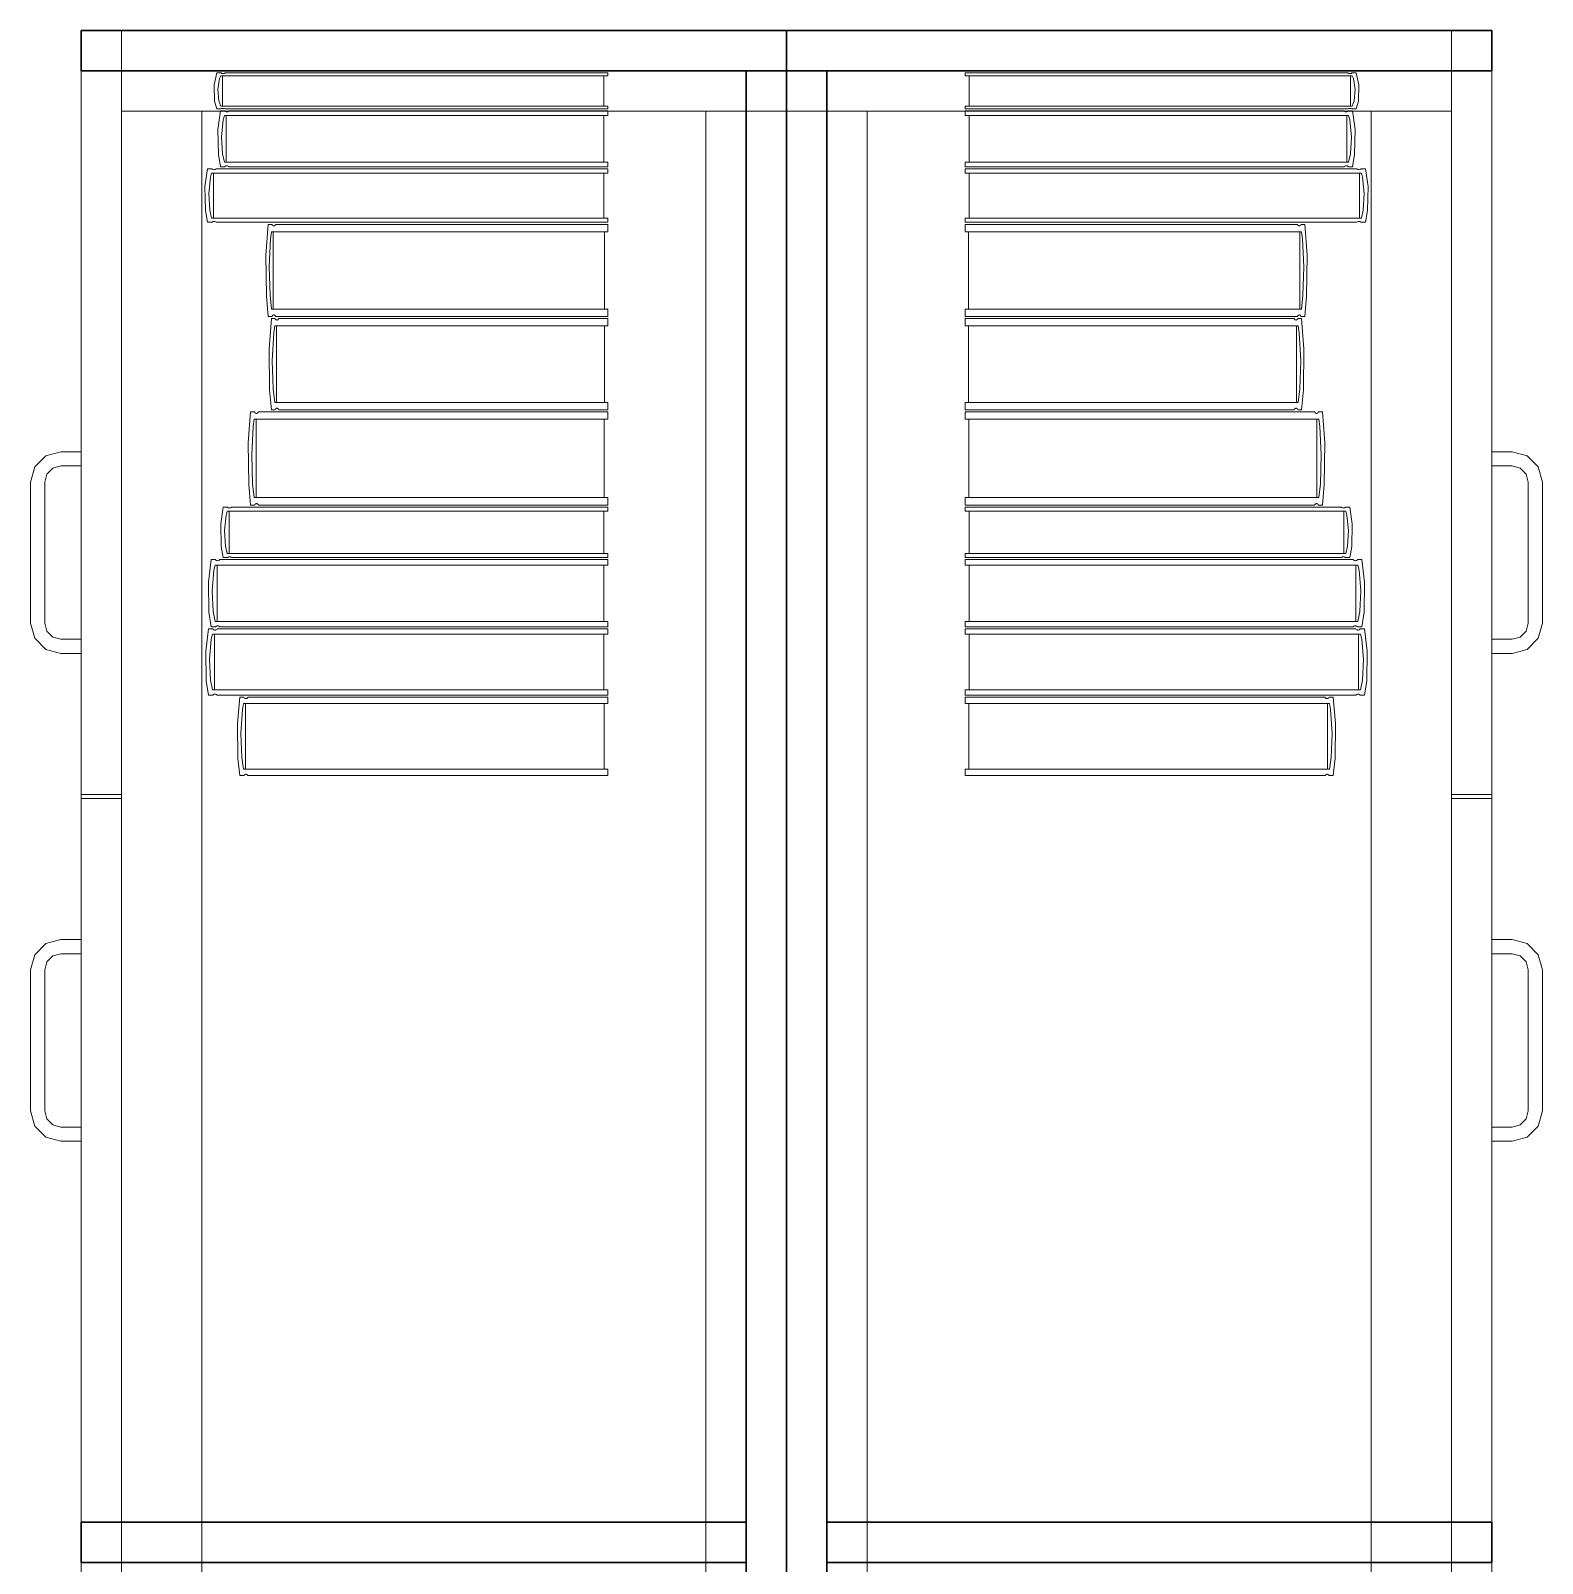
# Model space of a CAD drawing. Header units: inches. Extents: x -38 to 5698, y -33 to 92.
# Drawn here: x 299.331 to 300.081, y 13.547 to 14.307 of the extents above; entities that cross this region are included whole.
import ezdxf

# ---------------------------------------------------------------- set-up
doc = ezdxf.new("R2010")
doc.units = ezdxf.units.IN
doc.header["$MEASUREMENT"] = 0
doc.set_wipeout_variables(frame=1)
doc.linetypes.add('Wipeout_Contour', pattern=[1, 0, -1])
doc.layers.add('Interior - Mobiliario', color=7, linetype='Continuous')

msp = doc.modelspace()

# ---------------------------------------------------------------- linework, layer by layer
at = {"layer": 'Interior - Mobiliario', "color": 175, "linetype": 'Continuous', "lineweight": 13}
for p, q in [((299.37628, 12.82729), (299.37628, 14.28729)), ((299.37628, 14.28729), (299.68628, 14.28729)), ((299.68628, 14.28729), (299.68628, 12.82729)), ((299.72628, 14.28729), (299.72628, 12.82729)), ((300.03628, 14.28729), (299.72628, 14.28729)), ((300.03628, 12.82729), (300.03628, 14.28729)), ((299.42257, 14.27234), (299.42233, 14.28034)), ((299.42418, 14.27803), (299.42468, 14.27253)), ((299.98839, 14.27803), (299.98789, 14.27253)), ((299.99, 14.27234), (299.99024, 14.28034)), ((299.37628, 14.26729), (299.41628, 14.26729)), ((299.41628, 14.26729), (299.66628, 14.26729)), ((299.42363, 14.26843), (299.42257, 14.27234)), ((299.42574, 14.26843), (299.42363, 14.26843)), ((299.42418, 14.2582), (299.42547, 14.26743)), ((299.42468, 14.27253), (299.42557, 14.26986)), ((299.42547, 14.26743), (299.42756, 14.26743)), ((299.42557, 14.26986), (299.61763, 14.26986)), ((299.42584, 14.2685), (299.42574, 14.26843)), ((299.42609, 14.2686), (299.42584, 14.2685)), ((299.42636, 14.26868), (299.42609, 14.2686)), ((299.42664, 14.26872), (299.42636, 14.26868)), ((299.42692, 14.26872), (299.42664, 14.26872)), ((299.42721, 14.26869), (299.42692, 14.26872)), ((299.42748, 14.26862), (299.42721, 14.26869)), ((299.42773, 14.26852), (299.42748, 14.26862)), ((299.42756, 14.26743), (299.42772, 14.26728)), ((299.42772, 14.26728), (299.42797, 14.26712)), ((299.42789, 14.26843), (299.42773, 14.26852)), ((299.61763, 14.26843), (299.42789, 14.26843)), ((299.42797, 14.26712), (299.42823, 14.26701)), ((299.42823, 14.26701), (299.42851, 14.26696)), ((299.4288, 14.26697), (299.42907, 14.26703)), ((299.42907, 14.26703), (299.42934, 14.26715)), ((299.42934, 14.26715), (299.42958, 14.26732)), ((299.42958, 14.26732), (299.42969, 14.26743)), ((299.42969, 14.26743), (299.61763, 14.26743)), ((299.61763, 14.26986), (299.61763, 14.26843)), ((299.61763, 14.26743), (299.61763, 14.26521)), ((299.99628, 14.26729), (299.74628, 14.26729)), ((299.987, 14.26986), (299.79494, 14.26986)), ((299.79494, 14.26986), (299.79494, 14.26843)), ((299.79494, 14.26843), (299.98468, 14.26843)), ((299.98288, 14.26743), (299.79494, 14.26743)), ((299.79494, 14.26743), (299.79494, 14.26521)), ((299.98299, 14.26732), (299.98288, 14.26743)), ((299.98323, 14.26715), (299.98299, 14.26732)), ((299.98349, 14.26703), (299.98323, 14.26715)), ((299.98377, 14.26697), (299.98349, 14.26703)), ((299.98434, 14.26701), (299.98406, 14.26696)), ((299.9846, 14.26712), (299.98434, 14.26701)), ((299.98485, 14.26728), (299.9846, 14.26712)), ((299.98468, 14.26843), (299.98484, 14.26852)), ((299.98484, 14.26852), (299.98509, 14.26862)), ((299.98501, 14.26743), (299.98485, 14.26728)), ((299.9871, 14.26743), (299.98501, 14.26743)), ((299.98509, 14.26862), (299.98536, 14.26869)), ((299.98536, 14.26869), (299.98565, 14.26872)), ((299.98565, 14.26872), (299.98593, 14.26872)), ((299.98593, 14.26872), (299.98621, 14.26868)), ((299.98621, 14.26868), (299.98648, 14.2686)), ((299.98648, 14.2686), (299.98672, 14.2685)), ((299.98672, 14.2685), (299.98683, 14.26843)), ((299.98683, 14.26843), (299.98894, 14.26843)), ((299.98789, 14.27253), (299.987, 14.26986)), ((299.98839, 14.2582), (299.9871, 14.26743)), ((299.98894, 14.26843), (299.99, 14.27234)), ((300.03628, 14.26729), (299.99628, 14.26729)), ((299.42682, 14.26311), (299.42602, 14.25463)), ((299.42739, 14.26521), (299.42682, 14.26311)), ((299.61763, 14.26521), (299.42739, 14.26521)), ((299.42835, 14.24197), (299.42835, 14.26521)), ((299.42851, 14.26696), (299.4288, 14.26697)), ((299.61571, 14.26521), (299.61571, 14.24197)), ((299.79494, 14.26521), (299.98518, 14.26521)), ((299.79686, 14.26521), (299.79686, 14.24197)), ((299.98406, 14.26696), (299.98377, 14.26697)), ((299.98422, 14.24197), (299.98422, 14.26521)), ((299.98518, 14.26521), (299.98575, 14.26311)), ((299.98575, 14.26311), (299.98655, 14.25463)), ((299.42442, 14.24583), (299.42418, 14.2582)), ((299.42602, 14.25463), (299.42651, 14.24611)), ((299.98655, 14.25463), (299.98606, 14.24611)), ((299.98815, 14.24583), (299.98839, 14.2582)), ((299.42547, 14.23976), (299.42442, 14.24583)), ((299.42651, 14.24611), (299.42739, 14.24197)), ((299.98606, 14.24611), (299.98518, 14.24197)), ((299.9871, 14.23976), (299.98815, 14.24583)), ((299.41772, 14.2299), (299.41905, 14.23876)), ((299.41905, 14.23876), (299.42121, 14.23876)), ((299.42104, 14.23663), (299.42045, 14.23462)), ((299.61763, 14.23663), (299.42104, 14.23663)), ((299.42121, 14.23876), (299.42137, 14.23861)), ((299.42137, 14.23861), (299.42163, 14.23846)), ((299.42163, 14.23846), (299.42191, 14.23836)), ((299.42191, 14.23836), (299.4222, 14.23831)), ((299.42203, 14.21431), (299.42203, 14.23663)), ((299.4222, 14.23831), (299.42249, 14.23832)), ((299.42249, 14.23832), (299.42278, 14.23838)), ((299.42278, 14.23838), (299.42305, 14.23849)), ((299.42305, 14.23849), (299.4233, 14.23865)), ((299.4233, 14.23865), (299.42341, 14.23876)), ((299.42341, 14.23876), (299.61763, 14.23876)), ((299.42756, 14.23976), (299.42547, 14.23976)), ((299.42739, 14.24197), (299.61763, 14.24197)), ((299.42767, 14.23986), (299.42756, 14.23976)), ((299.42791, 14.24003), (299.42767, 14.23986)), ((299.42817, 14.24015), (299.42791, 14.24003)), ((299.42845, 14.24021), (299.42817, 14.24015)), ((299.42873, 14.24022), (299.42845, 14.24021)), ((299.42901, 14.24017), (299.42873, 14.24022)), ((299.42928, 14.24006), (299.42901, 14.24017)), ((299.42953, 14.23991), (299.42928, 14.24006)), ((299.42969, 14.23976), (299.42953, 14.23991)), ((299.61763, 14.23976), (299.42969, 14.23976)), ((299.61564, 14.23663), (299.61564, 14.21431)), ((299.61763, 14.24197), (299.61763, 14.23976)), ((299.61763, 14.23876), (299.61763, 14.23663)), ((299.98518, 14.24197), (299.79494, 14.24197)), ((299.79494, 14.24197), (299.79494, 14.23976)), ((299.79494, 14.23976), (299.98288, 14.23976)), ((299.98916, 14.23876), (299.79494, 14.23876)), ((299.79494, 14.23876), (299.79494, 14.23663)), ((299.79494, 14.23663), (299.99153, 14.23663)), ((299.79693, 14.23663), (299.79693, 14.21431)), ((299.98288, 14.23976), (299.98304, 14.23991)), ((299.98304, 14.23991), (299.98329, 14.24006)), ((299.98329, 14.24006), (299.98356, 14.24017)), ((299.98356, 14.24017), (299.98384, 14.24022)), ((299.98384, 14.24022), (299.98412, 14.24021)), ((299.98412, 14.24021), (299.9844, 14.24015)), ((299.9844, 14.24015), (299.98466, 14.24003)), ((299.98466, 14.24003), (299.9849, 14.23986)), ((299.9849, 14.23986), (299.98501, 14.23976)), ((299.98501, 14.23976), (299.9871, 14.23976)), ((299.98927, 14.23865), (299.98916, 14.23876)), ((299.98952, 14.23849), (299.98927, 14.23865)), ((299.98979, 14.23838), (299.98952, 14.23849)), ((299.99008, 14.23832), (299.98979, 14.23838)), ((299.99037, 14.23831), (299.99008, 14.23832)), ((299.99066, 14.23836), (299.99037, 14.23831)), ((299.99054, 14.21431), (299.99054, 14.23663)), ((299.99094, 14.23846), (299.99066, 14.23836)), ((299.99119, 14.23861), (299.99094, 14.23846)), ((299.99136, 14.23876), (299.99119, 14.23861)), ((299.99352, 14.23876), (299.99136, 14.23876)), ((299.99153, 14.23663), (299.99212, 14.23462)), ((299.99485, 14.2299), (299.99352, 14.23876)), ((299.41797, 14.21801), (299.41772, 14.2299)), ((299.42045, 14.23462), (299.41962, 14.22647)), ((299.99212, 14.23462), (299.99295, 14.22647)), ((299.9946, 14.21801), (299.99485, 14.2299)), ((299.41962, 14.22647), (299.42013, 14.21829)), ((299.99295, 14.22647), (299.99244, 14.21829)), ((299.41905, 14.21219), (299.41797, 14.21801)), ((299.42013, 14.21829), (299.42104, 14.21431)), ((299.42104, 14.21431), (299.61763, 14.21431)), ((299.61763, 14.21431), (299.61763, 14.21219)), ((299.99153, 14.21431), (299.79494, 14.21431)), ((299.79494, 14.21431), (299.79494, 14.21219)), ((299.99244, 14.21829), (299.99153, 14.21431)), ((299.99352, 14.21219), (299.9946, 14.21801)), ((299.42121, 14.21219), (299.41905, 14.21219)), ((299.42132, 14.21229), (299.42121, 14.21219)), ((299.42157, 14.21245), (299.42132, 14.21229)), ((299.42185, 14.21256), (299.42157, 14.21245)), ((299.42213, 14.21262), (299.42185, 14.21256)), ((299.42243, 14.21263), (299.42213, 14.21262)), ((299.42271, 14.21258), (299.42243, 14.21263)), ((299.42299, 14.21248), (299.42271, 14.21258)), ((299.42325, 14.21233), (299.42299, 14.21248)), ((299.42341, 14.21219), (299.42325, 14.21233)), ((299.61763, 14.21219), (299.42341, 14.21219)), ((299.44801, 14.19594), (299.44914, 14.21119)), ((299.44914, 14.21119), (299.45097, 14.21119)), ((299.45082, 14.20753), (299.45032, 14.20406)), ((299.61763, 14.20753), (299.45082, 14.20753)), ((299.45097, 14.21119), (299.45111, 14.21094)), ((299.45111, 14.21094), (299.45132, 14.21068)), ((299.45132, 14.21068), (299.45156, 14.21051)), ((299.45156, 14.21051), (299.45181, 14.21042)), ((299.45166, 14.16912), (299.45166, 14.20753)), ((299.45181, 14.21042), (299.45205, 14.21043)), ((299.45205, 14.21043), (299.4523, 14.21054)), ((299.4523, 14.21054), (299.45253, 14.21073)), ((299.45253, 14.21073), (299.45274, 14.21101)), ((299.45274, 14.21101), (299.45283, 14.21119)), ((299.45283, 14.21119), (299.61763, 14.21119)), ((299.61594, 14.20753), (299.61594, 14.16912)), ((299.61763, 14.21119), (299.61763, 14.20753)), ((299.79494, 14.21219), (299.98916, 14.21219)), ((299.95973, 14.21119), (299.79494, 14.21119)), ((299.79494, 14.21119), (299.79494, 14.20753)), ((299.79494, 14.20753), (299.96175, 14.20753)), ((299.79663, 14.20753), (299.79663, 14.16912)), ((299.95983, 14.21101), (299.95973, 14.21119)), ((299.96004, 14.21073), (299.95983, 14.21101)), ((299.96027, 14.21054), (299.96004, 14.21073)), ((299.96052, 14.21043), (299.96027, 14.21054)), ((299.96076, 14.21042), (299.96052, 14.21043)), ((299.96101, 14.21051), (299.96076, 14.21042)), ((299.9609, 14.16912), (299.9609, 14.20753)), ((299.96124, 14.21068), (299.96101, 14.21051)), ((299.96146, 14.21094), (299.96124, 14.21068)), ((299.9616, 14.21119), (299.96146, 14.21094)), ((299.96343, 14.21119), (299.9616, 14.21119)), ((299.96175, 14.20753), (299.96225, 14.20406)), ((299.96456, 14.19594), (299.96343, 14.21119)), ((299.98916, 14.21219), (299.98932, 14.21233)), ((299.98932, 14.21233), (299.98958, 14.21248)), ((299.98958, 14.21248), (299.98985, 14.21258)), ((299.98985, 14.21258), (299.99014, 14.21263)), ((299.99014, 14.21263), (299.99044, 14.21262)), ((299.99044, 14.21262), (299.99072, 14.21256)), ((299.99072, 14.21256), (299.991, 14.21245)), ((299.991, 14.21245), (299.99125, 14.21229)), ((299.99125, 14.21229), (299.99136, 14.21219)), ((299.99136, 14.21219), (299.99352, 14.21219)), ((299.45032, 14.20406), (299.44962, 14.19004)), ((299.96225, 14.20406), (299.96295, 14.19004)), ((299.44822, 14.17549), (299.44801, 14.19594)), ((299.96435, 14.17549), (299.96456, 14.19594)), ((299.44962, 14.19004), (299.45005, 14.17597)), ((299.96295, 14.19004), (299.96252, 14.17597)), ((299.45005, 14.17597), (299.45082, 14.16912)), ((299.96252, 14.17597), (299.96175, 14.16912)), ((299.44914, 14.16546), (299.44822, 14.17549)), ((299.45082, 14.16912), (299.61763, 14.16912)), ((299.61763, 14.16912), (299.61763, 14.16546)), ((299.96175, 14.16912), (299.79494, 14.16912)), ((299.79494, 14.16912), (299.79494, 14.16546)), ((299.96343, 14.16546), (299.96435, 14.17549)), ((299.45097, 14.16546), (299.44914, 14.16546)), ((299.44958, 14.14936), (299.45071, 14.16446)), ((299.45071, 14.16446), (299.45252, 14.16446)), ((299.45106, 14.16564), (299.45097, 14.16546)), ((299.45128, 14.16591), (299.45106, 14.16564)), ((299.45151, 14.16611), (299.45128, 14.16591)), ((299.45175, 14.16621), (299.45151, 14.16611)), ((299.452, 14.16622), (299.45175, 14.16621)), ((299.45238, 14.16084), (299.45188, 14.1574)), ((299.45224, 14.16614), (299.452, 14.16622)), ((299.45248, 14.16597), (299.45224, 14.16614)), ((299.61763, 14.16084), (299.45238, 14.16084)), ((299.4527, 14.1657), (299.45248, 14.16597)), ((299.45252, 14.16446), (299.45266, 14.16422)), ((299.45266, 14.16422), (299.45287, 14.16396)), ((299.45283, 14.16546), (299.4527, 14.1657)), ((299.61763, 14.16546), (299.45283, 14.16546)), ((299.45287, 14.16396), (299.45311, 14.16379)), ((299.45311, 14.16379), (299.45335, 14.1637)), ((299.45321, 14.1228), (299.45321, 14.16084)), ((299.45335, 14.1637), (299.4536, 14.16371)), ((299.4536, 14.16371), (299.45384, 14.16382)), ((299.45384, 14.16382), (299.45407, 14.16401)), ((299.45407, 14.16401), (299.45428, 14.16428)), ((299.45428, 14.16428), (299.45437, 14.16446)), ((299.45437, 14.16446), (299.61763, 14.16446)), ((299.61596, 14.16084), (299.61596, 14.1228)), ((299.61763, 14.16446), (299.61763, 14.16084)), ((299.79494, 14.16546), (299.95973, 14.16546)), ((299.9582, 14.16446), (299.79494, 14.16446)), ((299.79494, 14.16446), (299.79494, 14.16084)), ((299.79494, 14.16084), (299.96019, 14.16084)), ((299.79661, 14.16084), (299.79661, 14.1228)), ((299.95829, 14.16428), (299.9582, 14.16446)), ((299.9585, 14.16401), (299.95829, 14.16428)), ((299.95873, 14.16382), (299.9585, 14.16401)), ((299.95897, 14.16371), (299.95873, 14.16382)), ((299.95922, 14.1637), (299.95897, 14.16371)), ((299.95946, 14.16379), (299.95922, 14.1637)), ((299.95936, 14.1228), (299.95936, 14.16084)), ((299.9597, 14.16396), (299.95946, 14.16379)), ((299.95991, 14.16422), (299.9597, 14.16396)), ((299.95973, 14.16546), (299.95987, 14.1657)), ((299.95987, 14.1657), (299.96009, 14.16597)), ((299.96005, 14.16446), (299.95991, 14.16422)), ((299.96186, 14.16446), (299.96005, 14.16446)), ((299.96009, 14.16597), (299.96033, 14.16614)), ((299.96019, 14.16084), (299.96069, 14.1574)), ((299.96033, 14.16614), (299.96057, 14.16622)), ((299.96057, 14.16622), (299.96082, 14.16621)), ((299.96082, 14.16621), (299.96106, 14.16611)), ((299.96106, 14.16611), (299.96129, 14.16591)), ((299.96129, 14.16591), (299.96151, 14.16564)), ((299.96151, 14.16564), (299.9616, 14.16546)), ((299.9616, 14.16546), (299.96343, 14.16546)), ((299.96298, 14.14936), (299.96186, 14.16446)), ((299.45188, 14.1574), (299.45118, 14.14352)), ((299.96069, 14.1574), (299.96139, 14.14352)), ((299.44979, 14.12911), (299.44958, 14.14936)), ((299.96278, 14.12911), (299.96298, 14.14936)), ((299.45118, 14.14352), (299.45161, 14.12958)), ((299.96139, 14.14352), (299.96096, 14.12958)), ((299.45071, 14.11917), (299.44979, 14.12911)), ((299.45161, 14.12958), (299.45238, 14.1228)), ((299.45238, 14.1228), (299.61763, 14.1228)), ((299.61763, 14.1228), (299.61763, 14.11917)), ((299.96019, 14.1228), (299.79494, 14.1228)), ((299.79494, 14.1228), (299.79494, 14.11917)), ((299.96096, 14.12958), (299.96019, 14.1228)), ((299.96186, 14.11917), (299.96278, 14.12911)), ((299.43924, 14.10273), (299.44043, 14.11817)), ((299.44043, 14.11817), (299.44236, 14.11817)), ((299.44236, 14.11817), (299.44251, 14.11793)), ((299.44251, 14.11793), (299.44273, 14.11766)), ((299.44273, 14.11766), (299.44298, 14.11749)), ((299.44298, 14.11749), (299.44324, 14.1174)), ((299.44324, 14.1174), (299.4435, 14.11741)), ((299.4435, 14.11741), (299.44376, 14.11752)), ((299.44376, 14.11752), (299.444, 14.11771)), ((299.444, 14.11771), (299.44422, 14.118)), ((299.44422, 14.118), (299.44432, 14.11817)), ((299.44432, 14.11817), (299.61763, 14.11817)), ((299.45252, 14.11917), (299.45071, 14.11917)), ((299.45261, 14.11935), (299.45252, 14.11917)), ((299.45282, 14.11963), (299.45261, 14.11935)), ((299.45305, 14.11982), (299.45282, 14.11963)), ((299.45329, 14.11992), (299.45305, 14.11982)), ((299.45354, 14.11993), (299.45329, 14.11992)), ((299.45378, 14.11985), (299.45354, 14.11993)), ((299.45402, 14.11968), (299.45378, 14.11985)), ((299.45423, 14.11942), (299.45402, 14.11968)), ((299.45437, 14.11917), (299.45423, 14.11942)), ((299.61763, 14.11917), (299.45437, 14.11917)), ((299.61763, 14.11817), (299.61763, 14.11447)), ((299.79494, 14.11917), (299.9582, 14.11917)), ((299.96825, 14.11817), (299.79494, 14.11817)), ((299.79494, 14.11817), (299.79494, 14.11447)), ((299.9582, 14.11917), (299.95834, 14.11942)), ((299.95834, 14.11942), (299.95855, 14.11968)), ((299.95855, 14.11968), (299.95879, 14.11985)), ((299.95879, 14.11985), (299.95903, 14.11993)), ((299.95903, 14.11993), (299.95927, 14.11992)), ((299.95927, 14.11992), (299.95952, 14.11982)), ((299.95952, 14.11982), (299.95974, 14.11963)), ((299.95974, 14.11963), (299.95996, 14.11935)), ((299.95996, 14.11935), (299.96005, 14.11917)), ((299.96005, 14.11917), (299.96186, 14.11917)), ((299.96835, 14.118), (299.96825, 14.11817)), ((299.96857, 14.11771), (299.96835, 14.118)), ((299.96881, 14.11752), (299.96857, 14.11771)), ((299.96907, 14.11741), (299.96881, 14.11752)), ((299.96933, 14.1174), (299.96907, 14.11741)), ((299.96959, 14.11749), (299.96933, 14.1174)), ((299.96983, 14.11766), (299.96959, 14.11749)), ((299.97006, 14.11793), (299.96983, 14.11766)), ((299.97021, 14.11817), (299.97006, 14.11793)), ((299.97214, 14.11817), (299.97021, 14.11817)), ((299.97333, 14.10273), (299.97214, 14.11817)), ((299.44168, 14.11096), (299.44094, 14.09676)), ((299.44221, 14.11447), (299.44168, 14.11096)), ((299.61763, 14.11447), (299.44221, 14.11447)), ((299.44309, 14.07557), (299.44309, 14.11447)), ((299.61586, 14.11447), (299.61586, 14.07557)), ((299.79494, 14.11447), (299.97036, 14.11447)), ((299.79671, 14.11447), (299.79671, 14.07557)), ((299.96948, 14.07557), (299.96948, 14.11447)), ((299.97036, 14.11447), (299.97089, 14.11096)), ((299.97089, 14.11096), (299.97163, 14.09676)), ((299.43946, 14.08202), (299.43924, 14.10273)), ((299.9731, 14.08202), (299.97333, 14.10273)), ((299.33329, 14.09079), (299.33878, 14.09628)), ((299.33878, 14.09628), (299.34628, 14.09829)), ((299.34628, 14.09829), (299.35628, 14.09829)), ((299.35628, 14.09829), (299.35628, 14.09129)), ((299.44094, 14.09676), (299.44139, 14.08251)), ((299.97163, 14.09676), (299.97118, 14.08251)), ((300.06628, 14.09829), (300.05628, 14.09829)), ((300.05628, 14.09829), (300.05628, 14.09129)), ((300.07378, 14.09628), (300.06628, 14.09829)), ((300.07927, 14.09079), (300.07378, 14.09628)), ((299.33128, 14.08329), (299.33329, 14.09079)), ((299.33936, 14.08729), (299.33828, 14.08329)), ((299.34228, 14.09022), (299.33936, 14.08729)), ((299.34628, 14.09129), (299.34228, 14.09022)), ((299.35628, 14.09129), (299.34628, 14.09129)), ((300.05628, 14.09129), (300.06628, 14.09129)), ((300.06628, 14.09129), (300.07028, 14.09022)), ((300.07028, 14.09022), (300.07321, 14.08729)), ((300.07321, 14.08729), (300.07428, 14.08329)), ((300.08128, 14.08329), (300.07927, 14.09079)), ((299.33128, 14.01329), (299.33128, 14.08329)), ((299.33828, 14.08329), (299.33828, 14.01329)), ((299.44043, 14.07187), (299.43946, 14.08202)), ((299.44139, 14.08251), (299.44221, 14.07557)), ((299.97118, 14.08251), (299.97036, 14.07557)), ((299.97214, 14.07187), (299.9731, 14.08202)), ((300.07428, 14.08329), (300.07428, 14.01329)), ((300.08128, 14.01329), (300.08128, 14.08329)), ((299.42559, 14.06251), (299.42687, 14.07087)), ((299.42687, 14.07087), (299.42894, 14.07087)), ((299.42894, 14.07087), (299.4291, 14.07073)), ((299.4291, 14.07073), (299.42935, 14.07059)), ((299.42935, 14.07059), (299.42961, 14.07049)), ((299.42961, 14.07049), (299.42989, 14.07045)), ((299.42989, 14.07045), (299.43017, 14.07045)), ((299.43017, 14.07045), (299.43045, 14.07051)), ((299.43045, 14.07051), (299.43071, 14.07062)), ((299.43071, 14.07062), (299.43095, 14.07077)), ((299.43095, 14.07077), (299.43106, 14.07087)), ((299.43106, 14.07087), (299.61763, 14.07087)), ((299.44236, 14.07187), (299.44043, 14.07187)), ((299.44221, 14.07557), (299.61763, 14.07557)), ((299.44246, 14.07205), (299.44236, 14.07187)), ((299.44268, 14.07233), (299.44246, 14.07205)), ((299.44293, 14.07252), (299.44268, 14.07233)), ((299.44318, 14.07263), (299.44293, 14.07252)), ((299.44344, 14.07264), (299.44318, 14.07263)), ((299.4437, 14.07256), (299.44344, 14.07264)), ((299.44395, 14.07238), (299.4437, 14.07256)), ((299.44418, 14.07211), (299.44395, 14.07238)), ((299.44432, 14.07187), (299.44418, 14.07211)), ((299.61763, 14.07187), (299.44432, 14.07187)), ((299.61763, 14.07557), (299.61763, 14.07187)), ((299.61763, 14.07087), (299.61763, 14.06886)), ((299.97036, 14.07557), (299.79494, 14.07557)), ((299.79494, 14.07557), (299.79494, 14.07187)), ((299.79494, 14.07187), (299.96825, 14.07187)), ((299.98151, 14.07087), (299.79494, 14.07087)), ((299.79494, 14.07087), (299.79494, 14.06886)), ((299.96825, 14.07187), (299.96839, 14.07211)), ((299.96839, 14.07211), (299.96862, 14.07238)), ((299.96862, 14.07238), (299.96887, 14.07256)), ((299.96887, 14.07256), (299.96913, 14.07264)), ((299.96913, 14.07264), (299.96939, 14.07263)), ((299.96939, 14.07263), (299.96964, 14.07252)), ((299.96964, 14.07252), (299.96989, 14.07233)), ((299.96989, 14.07233), (299.97011, 14.07205)), ((299.97011, 14.07205), (299.97021, 14.07187)), ((299.97021, 14.07187), (299.97214, 14.07187)), ((299.98162, 14.07077), (299.98151, 14.07087)), ((299.98186, 14.07062), (299.98162, 14.07077)), ((299.98212, 14.07051), (299.98186, 14.07062)), ((299.9824, 14.07045), (299.98212, 14.07051)), ((299.98268, 14.07045), (299.9824, 14.07045)), ((299.98296, 14.07049), (299.98268, 14.07045)), ((299.98322, 14.07059), (299.98296, 14.07049)), ((299.98347, 14.07073), (299.98322, 14.07059)), ((299.98363, 14.07087), (299.98347, 14.07073)), ((299.9857, 14.07087), (299.98363, 14.07087)), ((299.98698, 14.06251), (299.9857, 14.07087)), ((299.42583, 14.0513), (299.42559, 14.06251)), ((299.42821, 14.06696), (299.42741, 14.05928)), ((299.42878, 14.06886), (299.42821, 14.06696)), ((299.61763, 14.06886), (299.42878, 14.06886)), ((299.42973, 14.04781), (299.42973, 14.06886)), ((299.61572, 14.06886), (299.61572, 14.04781)), ((299.79494, 14.06886), (299.98379, 14.06886)), ((299.79685, 14.06886), (299.79685, 14.04781)), ((299.98284, 14.04781), (299.98284, 14.06886)), ((299.98379, 14.06886), (299.98436, 14.06696)), ((299.98436, 14.06696), (299.98515, 14.05928)), ((299.98674, 14.0513), (299.98698, 14.06251)), ((299.42741, 14.05928), (299.4279, 14.05156)), ((299.98515, 14.05928), (299.98467, 14.05156)), ((299.42687, 14.04581), (299.42583, 14.0513)), ((299.4279, 14.05156), (299.42878, 14.04781)), ((299.42878, 14.04781), (299.61763, 14.04781)), ((299.61763, 14.04781), (299.61763, 14.04581)), ((299.98379, 14.04781), (299.79494, 14.04781)), ((299.79494, 14.04781), (299.79494, 14.04581)), ((299.98467, 14.05156), (299.98379, 14.04781)), ((299.9857, 14.04581), (299.98674, 14.0513)), ((299.4195, 14.03367), (299.42083, 14.04481)), ((299.42083, 14.04481), (299.42297, 14.04481)), ((299.42221, 14.0396), (299.42139, 14.02936)), ((299.42279, 14.04214), (299.42221, 14.0396)), ((299.61763, 14.04214), (299.42279, 14.04214)), ((299.42297, 14.04481), (299.42313, 14.04463)), ((299.42313, 14.04463), (299.42338, 14.04444)), ((299.42338, 14.04444), (299.42366, 14.04431)), ((299.42366, 14.04431), (299.42394, 14.04425)), ((299.42378, 14.01408), (299.42378, 14.04214)), ((299.42394, 14.04425), (299.42423, 14.04426)), ((299.42423, 14.04426), (299.42452, 14.04433)), ((299.42452, 14.04433), (299.42479, 14.04447)), ((299.42479, 14.04447), (299.42504, 14.04468)), ((299.42504, 14.04468), (299.42514, 14.04481)), ((299.42514, 14.04481), (299.61763, 14.04481)), ((299.42894, 14.04581), (299.42687, 14.04581)), ((299.42905, 14.0459), (299.42894, 14.04581)), ((299.42929, 14.04606), (299.42905, 14.0459)), ((299.42955, 14.04616), (299.42929, 14.04606)), ((299.42983, 14.04622), (299.42955, 14.04616)), ((299.43011, 14.04623), (299.42983, 14.04622)), ((299.43039, 14.04618), (299.43011, 14.04623)), ((299.43065, 14.04608), (299.43039, 14.04618)), ((299.4309, 14.04594), (299.43065, 14.04608)), ((299.43106, 14.04581), (299.4309, 14.04594)), ((299.61763, 14.04581), (299.43106, 14.04581)), ((299.61566, 14.04214), (299.61566, 14.01408)), ((299.61763, 14.04481), (299.61763, 14.04214)), ((299.79494, 14.04581), (299.98151, 14.04581)), ((299.98742, 14.04481), (299.79494, 14.04481)), ((299.79494, 14.04481), (299.79494, 14.04214)), ((299.79494, 14.04214), (299.98978, 14.04214)), ((299.79691, 14.04214), (299.79691, 14.01408)), ((299.98151, 14.04581), (299.98167, 14.04594)), ((299.98167, 14.04594), (299.98192, 14.04608)), ((299.98192, 14.04608), (299.98218, 14.04618)), ((299.98218, 14.04618), (299.98246, 14.04623)), ((299.98246, 14.04623), (299.98274, 14.04622)), ((299.98274, 14.04622), (299.98302, 14.04616)), ((299.98302, 14.04616), (299.98328, 14.04606)), ((299.98328, 14.04606), (299.98352, 14.0459)), ((299.98352, 14.0459), (299.98363, 14.04581)), ((299.98363, 14.04581), (299.9857, 14.04581)), ((299.98753, 14.04468), (299.98742, 14.04481)), ((299.98778, 14.04447), (299.98753, 14.04468)), ((299.98805, 14.04433), (299.98778, 14.04447)), ((299.98834, 14.04426), (299.98805, 14.04433)), ((299.98863, 14.04425), (299.98834, 14.04426)), ((299.98891, 14.04431), (299.98863, 14.04425)), ((299.98879, 14.01408), (299.98879, 14.04214)), ((299.98919, 14.04444), (299.98891, 14.04431)), ((299.98944, 14.04463), (299.98919, 14.04444)), ((299.9896, 14.04481), (299.98944, 14.04463)), ((299.99174, 14.04481), (299.9896, 14.04481)), ((299.98978, 14.04214), (299.99036, 14.0396)), ((299.99036, 14.0396), (299.99118, 14.02936)), ((299.99306, 14.03367), (299.99174, 14.04481)), ((299.41975, 14.01874), (299.4195, 14.03367)), ((299.99282, 14.01874), (299.99306, 14.03367)), ((299.42139, 14.02936), (299.42189, 14.01908)), ((299.99118, 14.02936), (299.99068, 14.01908)), ((299.42083, 14.01141), (299.41975, 14.01874)), ((299.42189, 14.01908), (299.42279, 14.01408)), ((299.99068, 14.01908), (299.98978, 14.01408)), ((299.99174, 14.01141), (299.99282, 14.01874)), ((299.33329, 14.00579), (299.33128, 14.01329)), ((299.33828, 14.01329), (299.33936, 14.00929)), ((299.33936, 14.00929), (299.34228, 14.00637)), ((299.41819, 13.99945), (299.41952, 14.01041)), ((299.41952, 14.01041), (299.42167, 14.01041)), ((299.42297, 14.01141), (299.42083, 14.01141)), ((299.42167, 14.01041), (299.42183, 14.01024)), ((299.42183, 14.01024), (299.42209, 14.01005)), ((299.42209, 14.01005), (299.42237, 14.00992)), ((299.42237, 14.00992), (299.42265, 14.00986)), ((299.42265, 14.00986), (299.42295, 14.00987)), ((299.42279, 14.01408), (299.61763, 14.01408)), ((299.42295, 14.00987), (299.42323, 14.00994)), ((299.42307, 14.01154), (299.42297, 14.01141)), ((299.42332, 14.01174), (299.42307, 14.01154)), ((299.42323, 14.00994), (299.4235, 14.01008)), ((299.42359, 14.01189), (299.42332, 14.01174)), ((299.4235, 14.01008), (299.42375, 14.01028)), ((299.42388, 14.01196), (299.42359, 14.01189)), ((299.42375, 14.01028), (299.42386, 14.01041)), ((299.42386, 14.01041), (299.61763, 14.01041)), ((299.42417, 14.01197), (299.42388, 14.01196)), ((299.42445, 14.01191), (299.42417, 14.01197)), ((299.42473, 14.01178), (299.42445, 14.01191)), ((299.42498, 14.01159), (299.42473, 14.01178)), ((299.42514, 14.01141), (299.42498, 14.01159)), ((299.61763, 14.01141), (299.42514, 14.01141)), ((299.61763, 14.01408), (299.61763, 14.01141)), ((299.61763, 14.01041), (299.61763, 14.00778)), ((299.98978, 14.01408), (299.79494, 14.01408)), ((299.79494, 14.01408), (299.79494, 14.01141)), ((299.79494, 14.01141), (299.98742, 14.01141)), ((299.98871, 14.01041), (299.79494, 14.01041)), ((299.79494, 14.01041), (299.79494, 14.00778)), ((299.98742, 14.01141), (299.98759, 14.01159)), ((299.98759, 14.01159), (299.98784, 14.01178)), ((299.98784, 14.01178), (299.98811, 14.01191)), ((299.98811, 14.01191), (299.9884, 14.01197)), ((299.9884, 14.01197), (299.98869, 14.01196)), ((299.98869, 14.01196), (299.98898, 14.01189)), ((299.98882, 14.01028), (299.98871, 14.01041)), ((299.98906, 14.01008), (299.98882, 14.01028)), ((299.98898, 14.01189), (299.98925, 14.01174)), ((299.98934, 14.00994), (299.98906, 14.01008)), ((299.98925, 14.01174), (299.98949, 14.01154)), ((299.98962, 14.00987), (299.98934, 14.00994)), ((299.98949, 14.01154), (299.9896, 14.01141)), ((299.9896, 14.01141), (299.99174, 14.01141)), ((299.98992, 14.00986), (299.98962, 14.00987)), ((299.9902, 14.00992), (299.98992, 14.00986)), ((299.99048, 14.01005), (299.9902, 14.00992)), ((299.99074, 14.01024), (299.99048, 14.01005)), ((299.9909, 14.01041), (299.99074, 14.01024)), ((299.99305, 14.01041), (299.9909, 14.01041)), ((299.99438, 13.99945), (299.99305, 14.01041)), ((300.07321, 14.00929), (300.07028, 14.00637)), ((300.07428, 14.01329), (300.07321, 14.00929)), ((300.07927, 14.00579), (300.08128, 14.01329)), ((299.33878, 14.0003), (299.33329, 14.00579)), ((299.34228, 14.00637), (299.34628, 14.00529)), ((299.34628, 14.00529), (299.35628, 14.00529)), ((299.35628, 14.00529), (299.35628, 13.99829)), ((299.42091, 14.00529), (299.42008, 13.99521)), ((299.4215, 14.00778), (299.42091, 14.00529)), ((299.61763, 14.00778), (299.4215, 14.00778)), ((299.42249, 13.98017), (299.42249, 14.00778)), ((299.61565, 14.00778), (299.61565, 13.98017)), ((299.79494, 14.00778), (299.99107, 14.00778)), ((299.79692, 14.00778), (299.79692, 13.98017)), ((299.99008, 13.98017), (299.99008, 14.00778)), ((299.99107, 14.00778), (299.99166, 14.00529)), ((299.99166, 14.00529), (299.99249, 13.99521)), ((300.05628, 14.00529), (300.05628, 13.99829)), ((300.06628, 14.00529), (300.05628, 14.00529)), ((300.07028, 14.00637), (300.06628, 14.00529)), ((300.07378, 14.0003), (300.07927, 14.00579)), ((299.34628, 13.99829), (299.33878, 14.0003)), ((299.35628, 13.99829), (299.34628, 13.99829)), ((299.41843, 13.98475), (299.41819, 13.99945)), ((299.42008, 13.99521), (299.42059, 13.98509)), ((299.99249, 13.99521), (299.99198, 13.98509)), ((299.99414, 13.98475), (299.99438, 13.99945)), ((300.05628, 13.99829), (300.06628, 13.99829)), ((300.06628, 13.99829), (300.07378, 14.0003)), ((299.41952, 13.97754), (299.41843, 13.98475)), ((299.42059, 13.98509), (299.4215, 13.98017)), ((299.4215, 13.98017), (299.61763, 13.98017)), ((299.4223, 13.97801), (299.42203, 13.97787)), ((299.42259, 13.97808), (299.4223, 13.97801)), ((299.42288, 13.97809), (299.42259, 13.97808)), ((299.42317, 13.97803), (299.42288, 13.97809)), ((299.42345, 13.97791), (299.42317, 13.97803)), ((299.61763, 13.98017), (299.61763, 13.97754)), ((299.99107, 13.98017), (299.79494, 13.98017)), ((299.79494, 13.98017), (299.79494, 13.97754)), ((299.98912, 13.97791), (299.9894, 13.97803)), ((299.9894, 13.97803), (299.98969, 13.97809)), ((299.98969, 13.97809), (299.98998, 13.97808)), ((299.98998, 13.97808), (299.99027, 13.97801)), ((299.99027, 13.97801), (299.99054, 13.97787)), ((299.99198, 13.98509), (299.99107, 13.98017)), ((299.99305, 13.97754), (299.99414, 13.98475)), ((299.42167, 13.97754), (299.41952, 13.97754)), ((299.42178, 13.97767), (299.42167, 13.97754)), ((299.42203, 13.97787), (299.42178, 13.97767)), ((299.4237, 13.97772), (299.42345, 13.97791)), ((299.42386, 13.97754), (299.4237, 13.97772)), ((299.61763, 13.97754), (299.42386, 13.97754)), ((299.43387, 13.96358), (299.4351, 13.97654)), ((299.4351, 13.97654), (299.43708, 13.97654)), ((299.43638, 13.97048), (299.43562, 13.95857)), ((299.43692, 13.97343), (299.43638, 13.97048)), ((299.61763, 13.97343), (299.43692, 13.97343)), ((299.43708, 13.97654), (299.43723, 13.97633)), ((299.43723, 13.97633), (299.43747, 13.97611)), ((299.43747, 13.97611), (299.43772, 13.97596)), ((299.43772, 13.97596), (299.43799, 13.97589)), ((299.43783, 13.94078), (299.43783, 13.97343)), ((299.43799, 13.97589), (299.43826, 13.9759)), ((299.43826, 13.9759), (299.43852, 13.97599)), ((299.43852, 13.97599), (299.43877, 13.97616)), ((299.43877, 13.97616), (299.439, 13.97639)), ((299.439, 13.97639), (299.4391, 13.97654)), ((299.4391, 13.97654), (299.61763, 13.97654)), ((299.6158, 13.97343), (299.6158, 13.94078)), ((299.61763, 13.97654), (299.61763, 13.97343)), ((299.79494, 13.97754), (299.98871, 13.97754)), ((299.97347, 13.97654), (299.79494, 13.97654)), ((299.79494, 13.97654), (299.79494, 13.97343)), ((299.79494, 13.97343), (299.97565, 13.97343)), ((299.79677, 13.97343), (299.79677, 13.94078)), ((299.97357, 13.97639), (299.97347, 13.97654)), ((299.9738, 13.97616), (299.97357, 13.97639)), ((299.97405, 13.97599), (299.9738, 13.97616)), ((299.97431, 13.9759), (299.97405, 13.97599)), ((299.97458, 13.97589), (299.97431, 13.9759)), ((299.97485, 13.97596), (299.97458, 13.97589)), ((299.97473, 13.94078), (299.97473, 13.97343)), ((299.9751, 13.97611), (299.97485, 13.97596)), ((299.97534, 13.97633), (299.9751, 13.97611)), ((299.97549, 13.97654), (299.97534, 13.97633)), ((299.97747, 13.97654), (299.97549, 13.97654)), ((299.97565, 13.97343), (299.97619, 13.97048)), ((299.97619, 13.97048), (299.97695, 13.95857)), ((299.9787, 13.96358), (299.97747, 13.97654)), ((299.98871, 13.97754), (299.98887, 13.97772)), ((299.98887, 13.97772), (299.98912, 13.97791)), ((299.99054, 13.97787), (299.99079, 13.97767)), ((299.99079, 13.97767), (299.9909, 13.97754)), ((299.9909, 13.97754), (299.99305, 13.97754)), ((299.4341, 13.9462), (299.43387, 13.96358)), ((299.97847, 13.9462), (299.9787, 13.96358)), ((299.43562, 13.95857), (299.43608, 13.9466)), ((299.97695, 13.95857), (299.97649, 13.9466)), ((299.4351, 13.93767), (299.4341, 13.9462)), ((299.43608, 13.9466), (299.43692, 13.94078)), ((299.43692, 13.94078), (299.61763, 13.94078)), ((299.61763, 13.94078), (299.61763, 13.93767)), ((299.97565, 13.94078), (299.79494, 13.94078)), ((299.79494, 13.94078), (299.79494, 13.93767)), ((299.97649, 13.9466), (299.97565, 13.94078)), ((299.97747, 13.93767), (299.97847, 13.9462)), ((299.43708, 13.93767), (299.4351, 13.93767)), ((299.43718, 13.93782), (299.43708, 13.93767)), ((299.43741, 13.93806), (299.43718, 13.93782)), ((299.43766, 13.93822), (299.43741, 13.93806)), ((299.43793, 13.93831), (299.43766, 13.93822)), ((299.4382, 13.93832), (299.43793, 13.93831)), ((299.43846, 13.93825), (299.4382, 13.93832)), ((299.43872, 13.9381), (299.43846, 13.93825)), ((299.43895, 13.93788), (299.43872, 13.9381)), ((299.4391, 13.93767), (299.43895, 13.93788)), ((299.61763, 13.93767), (299.4391, 13.93767)), ((299.79494, 13.93767), (299.97347, 13.93767)), ((299.97347, 13.93767), (299.97362, 13.93788)), ((299.97362, 13.93788), (299.97385, 13.9381)), ((299.97385, 13.9381), (299.97411, 13.93825)), ((299.97411, 13.93825), (299.97437, 13.93832)), ((299.97437, 13.93832), (299.97464, 13.93831)), ((299.97464, 13.93831), (299.97491, 13.93822)), ((299.97491, 13.93822), (299.97516, 13.93806)), ((299.97516, 13.93806), (299.97539, 13.93782)), ((299.97539, 13.93782), (299.97549, 13.93767)), ((299.97549, 13.93767), (299.97747, 13.93767)), ((299.35628, 13.92829), (299.37628, 13.92829)), ((299.35628, 13.92629), (299.37628, 13.92629)), ((300.05628, 13.92829), (300.03628, 13.92829)), ((300.05628, 13.92629), (300.03628, 13.92629)), ((299.33329, 13.84879), (299.33128, 13.84129)), ((299.33878, 13.85428), (299.33329, 13.84879)), ((299.34628, 13.85629), (299.33878, 13.85428)), ((299.34228, 13.84822), (299.34628, 13.84929)), ((299.35628, 13.85629), (299.34628, 13.85629)), ((299.34628, 13.84929), (299.35628, 13.84929)), ((299.35628, 13.84929), (299.35628, 13.85629)), ((300.05628, 13.85629), (300.06628, 13.85629)), ((300.05628, 13.84929), (300.05628, 13.85629)), ((300.06628, 13.84929), (300.05628, 13.84929)), ((300.06628, 13.85629), (300.07378, 13.85428)), ((300.07028, 13.84822), (300.06628, 13.84929)), ((300.07378, 13.85428), (300.07927, 13.84879)), ((300.07927, 13.84879), (300.08128, 13.84129)), ((299.33128, 13.84129), (299.33128, 13.77129)), ((299.33828, 13.84129), (299.33936, 13.84529)), ((299.33828, 13.77129), (299.33828, 13.84129)), ((299.33936, 13.84529), (299.34228, 13.84822)), ((300.07321, 13.84529), (300.07028, 13.84822)), ((300.07428, 13.84129), (300.07321, 13.84529)), ((300.07428, 13.77129), (300.07428, 13.84129)), ((300.08128, 13.84129), (300.08128, 13.77129)), ((299.33128, 13.77129), (299.33329, 13.76379)), ((299.33936, 13.76729), (299.33828, 13.77129)), ((299.34228, 13.76437), (299.33936, 13.76729)), ((300.07028, 13.76437), (300.07321, 13.76729)), ((300.07321, 13.76729), (300.07428, 13.77129)), ((300.08128, 13.77129), (300.07927, 13.76379)), ((299.33329, 13.76379), (299.33878, 13.7583)), ((299.33878, 13.7583), (299.34628, 13.75629)), ((299.34628, 13.76329), (299.34228, 13.76437)), ((299.35628, 13.76329), (299.34628, 13.76329)), ((299.35628, 13.75629), (299.35628, 13.76329)), ((300.05628, 13.76329), (300.06628, 13.76329)), ((300.05628, 13.75629), (300.05628, 13.76329)), ((300.06628, 13.76329), (300.07028, 13.76437)), ((300.07378, 13.7583), (300.06628, 13.75629)), ((300.07927, 13.76379), (300.07378, 13.7583)), ((299.34628, 13.75629), (299.35628, 13.75629)), ((300.06628, 13.75629), (300.05628, 13.75629))]:
    msp.add_line(p, q, dxfattribs=at)

# ---------------------------------------------------------------- next in the draw order: wipeouts: each hides what was drawn before it
at = {"color": 254, "linetype": 'Wipeout_Contour', "lineweight": 0, "ltscale": 9736.944494}
msp.add_wipeout([(299.35628, 13.54729), (299.68628, 13.54729), (299.68628, 13.56729), (299.35628, 13.56729)], dxfattribs=at).dxf.layer = 'Interior - Mobiliario'
at = {"color": 254, "linetype": 'Wipeout_Contour', "lineweight": 0, "ltscale": 9738.424471}
msp.add_wipeout([(300.05628, 13.54729), (300.05628, 13.56729), (299.72628, 13.56729), (299.72628, 13.54729)], dxfattribs=at).dxf.layer = 'Interior - Mobiliario'

# ---------------------------------------------------------------- next in the draw order: linework, layer by layer
at = {"layer": 'Interior - Mobiliario', "color": 175, "linetype": 'Continuous', "lineweight": 13}
for p, q in [((299.37628, 12.84729), (299.37628, 14.26729)), ((299.41628, 14.26729), (299.41628, 12.84729)), ((299.66628, 12.84729), (299.66628, 14.26729)), ((299.74628, 12.84729), (299.74628, 14.26729)), ((299.99628, 14.26729), (299.99628, 12.84729)), ((300.03628, 12.84729), (300.03628, 14.26729)), ((299.35628, 13.56729), (299.35628, 13.92629)), ((299.37628, 13.56729), (299.37628, 13.92629)), ((300.03628, 13.56729), (300.03628, 13.92629)), ((300.05628, 13.56729), (300.05628, 13.92629)), ((299.35628, 13.54729), (299.35628, 13.56729)), ((299.35628, 13.56729), (299.68628, 13.56729)), ((299.35628, 13.54729), (299.35628, 13.56729)), ((299.35628, 13.56729), (299.37628, 13.56729)), ((299.68628, 13.56729), (299.68628, 13.54729)), ((299.72628, 13.56729), (299.72628, 13.54729)), ((300.05628, 13.56729), (299.72628, 13.56729)), ((300.05628, 13.56729), (300.03628, 13.56729)), ((300.05628, 13.54729), (300.05628, 13.56729)), ((300.05628, 13.54729), (300.05628, 13.56729)), ((299.68628, 13.54729), (299.35628, 13.54729)), ((299.35628, 13.54729), (299.35628, 13.18829)), ((299.35628, 13.54729), (299.37628, 13.54729)), ((299.37628, 13.54729), (299.37628, 13.18829)), ((299.72628, 13.54729), (300.05628, 13.54729)), ((300.03628, 13.54729), (300.03628, 13.18829)), ((300.05628, 13.54729), (300.03628, 13.54729)), ((300.05628, 13.54729), (300.05628, 13.18829))]:
    msp.add_line(p, q, dxfattribs=at)
at = {"layer": 'Interior - Mobiliario', "color": 175, "linetype": 'Continuous', "lineweight": 30}
for p, q in [((299.35628, 13.56729), (299.68628, 13.56729)), ((299.35628, 13.56729), (299.35628, 13.54729)), ((299.68628, 13.56729), (299.68628, 13.54729)), ((300.05628, 13.56729), (299.72628, 13.56729)), ((299.72628, 13.56729), (299.72628, 13.54729)), ((300.05628, 13.56729), (300.05628, 13.54729)), ((299.35628, 13.54729), (299.68628, 13.54729)), ((300.05628, 13.54729), (299.72628, 13.54729))]:
    msp.add_line(p, q, dxfattribs=at)

# ---------------------------------------------------------------- next in the draw order: wipeouts: each hides what was drawn before it
at = {"color": 254, "linetype": 'Wipeout_Contour', "lineweight": 0, "ltscale": 9737.644918}
msp.add_wipeout([(299.68628, 12.82729), (299.70628, 12.82729), (299.70628, 14.28729), (299.68628, 14.28729)], dxfattribs=at).dxf.layer = 'Interior - Mobiliario'

# ---------------------------------------------------------------- next in the draw order: linework, layer by layer
at = {"layer": 'Interior - Mobiliario', "color": 175, "linetype": 'Continuous', "lineweight": 30}
for p, q in [((299.68628, 14.28729), (299.70628, 14.28729)), ((299.68628, 14.28729), (299.68628, 12.82729)), ((299.70628, 14.28729), (299.70628, 12.82729))]:
    msp.add_line(p, q, dxfattribs=at)
at = {"layer": 'Interior - Mobiliario', "color": 175, "linetype": 'Continuous', "lineweight": 13}
for p, q in [((299.68628, 12.82729), (299.68628, 14.28729)), ((299.68628, 14.28729), (299.70628, 14.28729)), ((299.70628, 14.28729), (299.70628, 12.82729)), ((299.66628, 14.26729), (299.70628, 14.26729)), ((299.70628, 14.26729), (299.70628, 12.84729)), ((299.35628, 13.56729), (299.68628, 13.56729)), ((299.68628, 13.56729), (299.68628, 13.54729)), ((299.68628, 13.54729), (299.35628, 13.54729))]:
    msp.add_line(p, q, dxfattribs=at)

# ---------------------------------------------------------------- next in the draw order: wipeouts: each hides what was drawn before it
at = {"color": 254, "linetype": 'Wipeout_Contour', "lineweight": 0, "ltscale": 9737.001428}
msp.add_wipeout([(299.35628, 14.28729), (299.70628, 14.28729), (299.70628, 14.30729), (299.35628, 14.30729)], dxfattribs=at).dxf.layer = 'Interior - Mobiliario'

# ---------------------------------------------------------------- next in the draw order: linework, layer by layer
at = {"layer": 'Interior - Mobiliario', "color": 175, "linetype": 'Continuous', "lineweight": 30}
for p, q in [((299.35628, 14.30729), (299.70628, 14.30729)), ((299.35628, 14.30729), (299.35628, 14.28729)), ((299.70628, 14.30729), (299.70628, 14.28729)), ((299.35628, 14.28729), (299.70628, 14.28729))]:
    msp.add_line(p, q, dxfattribs=at)
at = {"layer": 'Interior - Mobiliario', "color": 175, "linetype": 'Continuous', "lineweight": 13}
for p, q in [((299.35628, 14.28729), (299.35628, 14.30729)), ((299.35628, 14.30729), (299.70628, 14.30729)), ((299.35628, 14.30729), (299.35628, 12.80729)), ((299.70628, 14.30729), (299.35628, 14.30729)), ((299.37628, 14.26729), (299.37628, 14.30729)), ((299.37628, 14.30729), (299.70628, 14.30729)), ((299.70628, 14.30729), (299.70628, 14.28729)), ((299.70628, 14.30729), (299.70628, 14.26729)), ((299.70628, 12.80729), (299.70628, 14.30729)), ((299.70628, 14.28729), (299.35628, 14.28729)), ((299.35628, 12.82729), (299.35628, 14.28729)), ((299.35628, 14.28729), (299.70628, 14.28729)), ((299.35628, 12.82729), (299.35628, 14.28729)), ((299.35628, 14.28729), (299.68628, 14.28729)), ((299.35628, 14.28729), (299.35628, 13.92829)), ((299.35628, 14.28729), (299.37628, 14.28729)), ((299.37628, 12.82729), (299.37628, 14.28729)), ((299.37628, 14.28729), (299.68628, 14.28729)), ((299.37628, 12.82729), (299.37628, 14.28729)), ((299.37628, 14.28729), (299.68628, 14.28729)), ((299.37628, 14.28729), (299.37628, 13.92829)), ((299.42233, 14.28034), (299.42363, 14.28629)), ((299.42363, 14.28629), (299.42574, 14.28629)), ((299.42499, 14.28351), (299.42418, 14.27803)), ((299.42557, 14.28487), (299.42499, 14.28351)), ((299.61763, 14.28487), (299.42557, 14.28487)), ((299.42574, 14.28629), (299.4259, 14.2862)), ((299.4259, 14.2862), (299.42615, 14.2861)), ((299.42615, 14.2861), (299.42642, 14.28603)), ((299.42642, 14.28603), (299.4267, 14.286)), ((299.42654, 14.26986), (299.42654, 14.28487)), ((299.4267, 14.286), (299.42699, 14.286)), ((299.42699, 14.286), (299.42727, 14.28604)), ((299.42727, 14.28604), (299.42753, 14.28612)), ((299.42753, 14.28612), (299.42778, 14.28623)), ((299.42778, 14.28623), (299.42789, 14.28629)), ((299.42789, 14.28629), (299.61763, 14.28629)), ((299.61569, 14.28487), (299.61569, 14.26986)), ((299.61763, 14.28629), (299.61763, 14.28487)), ((299.68628, 14.28729), (299.68628, 12.82729)), ((299.68628, 14.28729), (299.68628, 12.82729)), ((299.68628, 14.28729), (299.68628, 12.82729)), ((299.70628, 14.28729), (299.70628, 12.82729))]:
    msp.add_line(p, q, dxfattribs=at)

# ---------------------------------------------------------------- next in the draw order: wipeouts: each hides what was drawn before it
at = {"color": 254, "linetype": 'Wipeout_Contour', "lineweight": 0, "ltscale": 9737.724917}
msp.add_wipeout([(299.72628, 12.82729), (299.72628, 14.28729), (299.70628, 14.28729), (299.70628, 12.82729)], dxfattribs=at).dxf.layer = 'Interior - Mobiliario'

# ---------------------------------------------------------------- next in the draw order: linework, layer by layer
at = {"layer": 'Interior - Mobiliario', "color": 175, "linetype": 'Continuous', "lineweight": 30}
for p, q in [((299.72628, 14.28729), (299.70628, 14.28729)), ((299.70628, 14.28729), (299.70628, 12.82729)), ((299.72628, 14.28729), (299.72628, 12.82729))]:
    msp.add_line(p, q, dxfattribs=at)
at = {"layer": 'Interior - Mobiliario', "color": 175, "linetype": 'Continuous', "lineweight": 13}
for p, q in [((299.70628, 14.28729), (299.70628, 12.82729)), ((299.72628, 14.28729), (299.70628, 14.28729)), ((299.72628, 12.82729), (299.72628, 14.28729)), ((299.70628, 14.26729), (299.70628, 12.84729)), ((299.74628, 14.26729), (299.70628, 14.26729)), ((299.72628, 13.56729), (299.72628, 13.54729)), ((300.05628, 13.56729), (299.72628, 13.56729)), ((299.72628, 13.54729), (300.05628, 13.54729))]:
    msp.add_line(p, q, dxfattribs=at)

# ---------------------------------------------------------------- next in the draw order: wipeouts: each hides what was drawn before it
at = {"color": 254, "linetype": 'Wipeout_Contour', "lineweight": 0, "ltscale": 9738.401404}
msp.add_wipeout([(300.05628, 14.28729), (300.05628, 14.30729), (299.70628, 14.30729), (299.70628, 14.28729)], dxfattribs=at).dxf.layer = 'Interior - Mobiliario'

# ---------------------------------------------------------------- next in the draw order: linework, layer by layer
at = {"layer": 'Interior - Mobiliario', "color": 175, "linetype": 'Continuous', "lineweight": 30}
for p, q in [((300.05628, 14.30729), (299.70628, 14.30729)), ((299.70628, 14.30729), (299.70628, 14.28729)), ((300.05628, 14.30729), (300.05628, 14.28729)), ((300.05628, 14.28729), (299.70628, 14.28729))]:
    msp.add_line(p, q, dxfattribs=at)
at = {"layer": 'Interior - Mobiliario', "color": 175, "linetype": 'Continuous', "lineweight": 13}
for p, q in [((299.70628, 14.30729), (299.70628, 14.28729)), ((300.05628, 14.30729), (299.70628, 14.30729)), ((299.70628, 14.30729), (299.70628, 14.26729)), ((300.03628, 14.30729), (299.70628, 14.30729)), ((299.70628, 12.80729), (299.70628, 14.30729)), ((299.70628, 14.30729), (300.05628, 14.30729)), ((300.03628, 14.26729), (300.03628, 14.30729)), ((300.05628, 14.28729), (300.05628, 14.30729)), ((300.05628, 14.30729), (300.05628, 12.80729)), ((299.70628, 14.28729), (300.05628, 14.28729)), ((299.70628, 14.28729), (299.70628, 12.82729)), ((300.05628, 14.28729), (299.70628, 14.28729)), ((299.72628, 14.28729), (299.72628, 12.82729)), ((300.05628, 14.28729), (299.72628, 14.28729)), ((299.72628, 14.28729), (299.72628, 12.82729)), ((300.03628, 14.28729), (299.72628, 14.28729)), ((299.72628, 14.28729), (299.72628, 12.82729)), ((300.03628, 14.28729), (299.72628, 14.28729)), ((299.98468, 14.28629), (299.79494, 14.28629)), ((299.79494, 14.28629), (299.79494, 14.28487)), ((299.79494, 14.28487), (299.987, 14.28487)), ((299.79688, 14.28487), (299.79688, 14.26986)), ((299.98479, 14.28623), (299.98468, 14.28629)), ((299.98504, 14.28612), (299.98479, 14.28623)), ((299.9853, 14.28604), (299.98504, 14.28612)), ((299.98558, 14.286), (299.9853, 14.28604)), ((299.98587, 14.286), (299.98558, 14.286)), ((299.98615, 14.28603), (299.98587, 14.286)), ((299.98603, 14.26986), (299.98603, 14.28487)), ((299.98642, 14.2861), (299.98615, 14.28603)), ((299.98667, 14.2862), (299.98642, 14.2861)), ((299.98683, 14.28629), (299.98667, 14.2862)), ((299.98894, 14.28629), (299.98683, 14.28629)), ((299.987, 14.28487), (299.98758, 14.28351)), ((299.98758, 14.28351), (299.98839, 14.27803)), ((299.99024, 14.28034), (299.98894, 14.28629)), ((300.03628, 12.82729), (300.03628, 14.28729)), ((300.03628, 12.82729), (300.03628, 14.28729)), ((300.03628, 14.28729), (300.03628, 13.92829)), ((300.05628, 14.28729), (300.03628, 14.28729)), ((300.05628, 12.82729), (300.05628, 14.28729)), ((300.05628, 12.82729), (300.05628, 14.28729)), ((300.05628, 14.28729), (300.05628, 13.92829))]:
    msp.add_line(p, q, dxfattribs=at)

doc.saveas('drawing.dxf')
